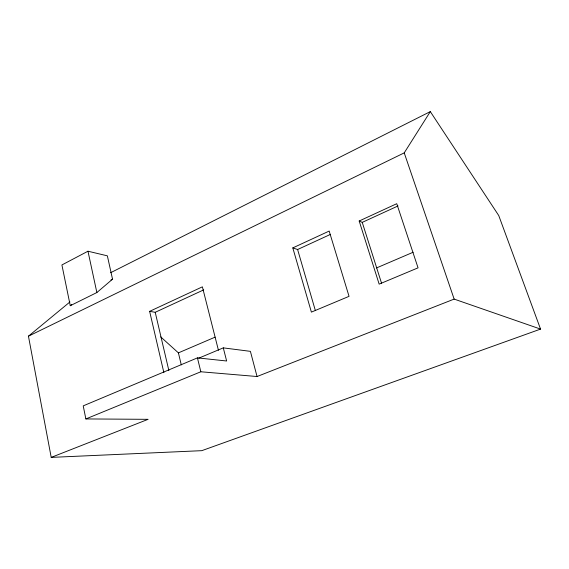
<?xml version="1.0" encoding="UTF-8"?>
<svg xmlns="http://www.w3.org/2000/svg" width="569" height="569" viewBox="0 0 569 569"><rect width="100%" height="100%" fill="white"/><g stroke="black" fill="none" stroke-linecap="round" stroke-linejoin="round"><path stroke-width="0.85" d="M28.45 336.179L404.225 152.876L430.313 111.609L498.743 215.544L540.55 329.095L201.782 450.669L51.21 457.391L28.45 336.179L69.923 301.954M96.865 292.544L112.534 279.187L107.356 255.83L87.975 251.221L61.914 264.948L70.257 305.717L96.865 292.544L87.975 251.221M70.257 305.717L71.609 304.586M110.606 272.715L430.313 111.609M110.962 279.976L112.534 279.187M163.879 372.659L149.633 311.35L202.379 286.833L218.439 350.269M292.807 247.899L329.181 231.064L349.046 296.342L311.392 312.118L292.807 247.899L297.608 249.521L330.525 234.364M149.633 311.35L155.223 312.296L203.723 289.863M359.181 221.007L396.749 203.702L418.059 267.843L379.153 284.13L359.181 221.007L362.24 222.372L381.614 283.419M362.24 222.372L398.023 205.95M160.714 336.898L178.41 352.872L215.089 337.147M376.479 267.956L413.158 252.238M198.73 358.178L223.29 347.872L226.64 360.995L197.429 357.88L83.216 405.868L85.862 418.94L148.096 419.325L51.21 457.391M85.862 418.94L200.836 371.77L257.053 376.522L454.147 299.095L540.55 329.095M223.29 347.872L250.403 351.35L257.053 376.522M404.225 152.876L454.147 299.095M297.608 249.521L315.382 310.624M197.429 357.88L200.836 371.77M178.41 352.872L181.283 364.885M155.223 312.296L168.858 370.526"/></g></svg>
